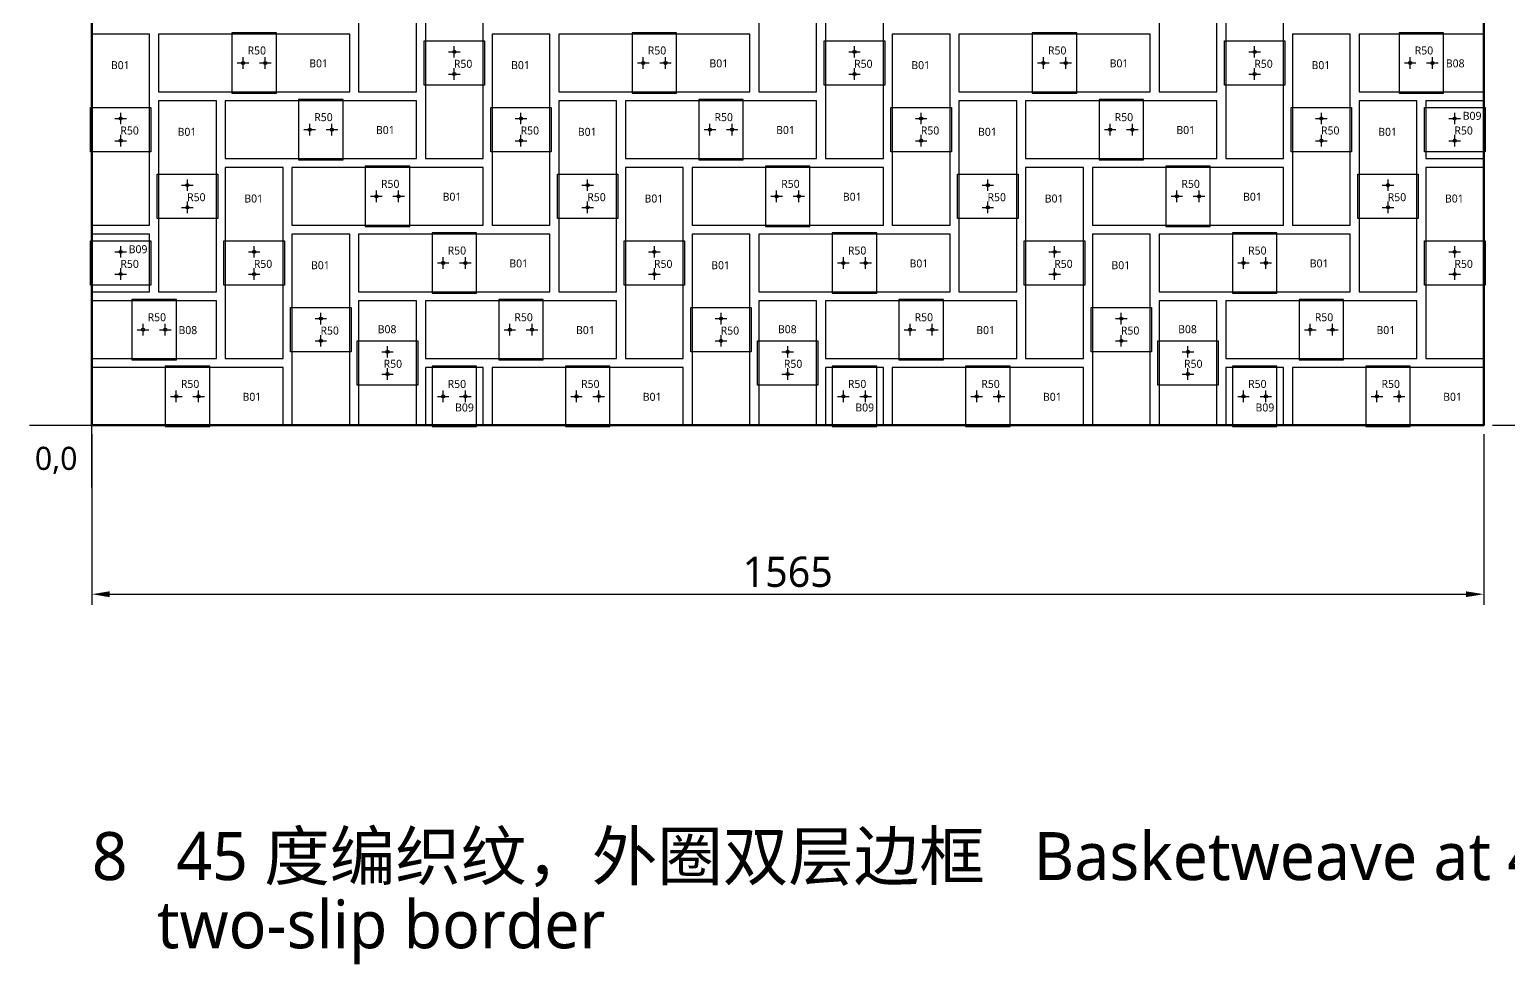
# Model space of a CAD drawing. Header units: millimetres. Extents: x -190 to 7814, y -8114 to 208.
# Drawn here: x 2502 to 4165, y -5908 to -4856 of the extents above; entities that cross this region are included whole.
import ezdxf
from ezdxf.enums import TextEntityAlignment as Align

# ---------------------------------------------------------------- set-up
doc = ezdxf.new("R2010")
doc.units = ezdxf.units.MM
for name, color, linetype in [('BOARD', 7, 'Continuous'), ('DIM', 8, 'Continuous'), ('ORIGIN', 1, 'Continuous'), ('P5_CLIP_R50', 3, 'Continuous'), ('P5_HOLE', 1, 'Continuous'), ('P5_SLIP', 7, 'Continuous'), ('P5_TXT_B', 7, 'Continuous'), ('TITLE', 7, 'Continuous')]:
    doc.layers.add(name, color=color, linetype=linetype)
doc.styles.add('CN', font='msyh.ttc')
doc.dimstyles.new('MM', dxfattribs={"dimtxt": 34, "dimasz": 20, "dimexe": 12, "dimexo": 10, "dimgap": 8, "dimtad": 1, "dimdec": 1, "dimdsep": 46, "dimtxsty": 'CN', "dimcen": 2.5, "dimazin": 3, "dimtfac": 1, "dimtmove": 0, "dimatfit": 3})

msp = doc.modelspace()

# ---------------------------------------------------------------- linework, layer by layer
at = {"layer": 'BOARD', "lineweight": 50}
msp.add_lwpolyline([(2572.5, -5301.5), (4137.5, -5301.5), (4137.5, -3886.5), (2572.5, -3886.5)], close=True, dxfattribs=at)
at = {"layer": 'ORIGIN'}
for p, q in [((2572.5, -5371.5), (2572.5, -5211.5)), ((2502.5, -5301.5), (2662.5, -5301.5))]:
    msp.add_line(p, q, dxfattribs=at)
at = {"layer": 'P5_CLIP_R50'}
for points in [[(2730, -4928), (2780, -4928), (2780, -4860), (2730, -4860)], [(2946, -4919), (2946, -4869), (3014, -4869), (3014, -4919)], [(3180, -4928), (3230, -4928), (3230, -4860), (3180, -4860)], [(3396, -4919), (3396, -4869), (3464, -4869), (3464, -4919)], [(3630, -4928), (3680, -4928), (3680, -4860), (3630, -4860)], [(3846, -4919), (3846, -4869), (3914, -4869), (3914, -4919)], [(4042.38, -4928), (4092.38, -4928), (4092.38, -4860), (4042.38, -4860)], [(2805, -5003), (2855, -5003), (2855, -4935), (2805, -4935)], [(3255, -5003), (3305, -5003), (3305, -4935), (3255, -4935)], [(3705, -5003), (3755, -5003), (3755, -4935), (3705, -4935)], [(2571, -4994), (2571, -4944), (2639, -4944), (2639, -4994)], [(3021, -4994), (3021, -4944), (3089, -4944), (3089, -4994)], [(3471, -4994), (3471, -4944), (3539, -4944), (3539, -4994)], [(3921, -4994), (3921, -4944), (3989, -4944), (3989, -4994)], [(4071, -4994), (4071, -4944), (4139, -4944), (4139, -4994)], [(2646, -5069), (2646, -5019), (2714, -5019), (2714, -5069)], [(2880, -5078), (2930, -5078), (2930, -5010), (2880, -5010)], [(3096, -5069), (3096, -5019), (3164, -5019), (3164, -5069)], [(3330, -5078), (3380, -5078), (3380, -5010), (3330, -5010)], [(3546, -5069), (3546, -5019), (3614, -5019), (3614, -5069)], [(3780, -5078), (3830, -5078), (3830, -5010), (3780, -5010)], [(3996, -5069), (3996, -5019), (4064, -5019), (4064, -5069)], [(2955, -5153), (3005, -5153), (3005, -5085), (2955, -5085)], [(3405, -5153), (3455, -5153), (3455, -5085), (3405, -5085)], [(3855, -5153), (3905, -5153), (3905, -5085), (3855, -5085)], [(2571, -5144), (2571, -5094), (2639, -5094), (2639, -5144)], [(2721, -5144), (2721, -5094), (2789, -5094), (2789, -5144)], [(3171, -5144), (3171, -5094), (3239, -5094), (3239, -5144)], [(3621, -5144), (3621, -5094), (3689, -5094), (3689, -5144)], [(4071, -5144), (4071, -5094), (4139, -5094), (4139, -5144)], [(2617.62, -5228), (2667.62, -5228), (2667.62, -5160), (2617.62, -5160)], [(2796, -5219), (2796, -5169), (2864, -5169), (2864, -5219)], [(3030, -5228), (3080, -5228), (3080, -5160), (3030, -5160)], [(3246, -5219), (3246, -5169), (3314, -5169), (3314, -5219)], [(3480, -5228), (3530, -5228), (3530, -5160), (3480, -5160)], [(3696, -5219), (3696, -5169), (3764, -5169), (3764, -5219)], [(3930, -5228), (3980, -5228), (3980, -5160), (3930, -5160)], [(2871, -5256.38), (2871, -5206.38), (2939, -5206.38), (2939, -5256.38)], [(3321, -5256.38), (3321, -5206.38), (3389, -5206.38), (3389, -5256.38)], [(3771, -5256.38), (3771, -5206.38), (3839, -5206.38), (3839, -5256.38)], [(2655, -5303), (2705, -5303), (2705, -5235), (2655, -5235)], [(2955, -5303), (3005, -5303), (3005, -5235), (2955, -5235)], [(3105, -5303), (3155, -5303), (3155, -5235), (3105, -5235)], [(3405, -5303), (3455, -5303), (3455, -5235), (3405, -5235)], [(3555, -5303), (3605, -5303), (3605, -5235), (3555, -5235)], [(3855, -5303), (3905, -5303), (3905, -5235), (3855, -5235)], [(4005, -5303), (4055, -5303), (4055, -5235), (4005, -5235)]]:
    msp.add_lwpolyline(points, close=True, dxfattribs=at)
at = {"layer": 'P5_HOLE'}
for p, q in [((2742.5, -4900.5), (2742.5, -4887.5)), ((2767.5, -4900.5), (2767.5, -4887.5)), ((2973.5, -4881.5), (2986.5, -4881.5)), ((2980, -4888), (2980, -4875)), ((3192.5, -4900.5), (3192.5, -4887.5)), ((3217.5, -4900.5), (3217.5, -4887.5)), ((3423.5, -4881.5), (3436.5, -4881.5)), ((3430, -4888), (3430, -4875)), ((3642.5, -4900.5), (3642.5, -4887.5)), ((3667.5, -4900.5), (3667.5, -4887.5)), ((3873.5, -4881.5), (3886.5, -4881.5)), ((3880, -4888), (3880, -4875)), ((4054.88, -4900.5), (4054.88, -4887.5)), ((4079.88, -4900.5), (4079.88, -4887.5)), ((2736, -4894), (2749, -4894)), ((2761, -4894), (2774, -4894)), ((2980, -4913), (2980, -4900)), ((3186, -4894), (3199, -4894)), ((3211, -4894), (3224, -4894)), ((3430, -4913), (3430, -4900)), ((3636, -4894), (3649, -4894)), ((3661, -4894), (3674, -4894)), ((3880, -4913), (3880, -4900)), ((4048.38, -4894), (4061.38, -4894)), ((4073.38, -4894), (4086.38, -4894)), ((2973.5, -4906.5), (2986.5, -4906.5)), ((3423.5, -4906.5), (3436.5, -4906.5)), ((3873.5, -4906.5), (3886.5, -4906.5)), ((2605, -4963), (2605, -4950)), ((3055, -4963), (3055, -4950)), ((3505, -4963), (3505, -4950)), ((3955, -4963), (3955, -4950)), ((4105, -4963), (4105, -4950)), ((2598.5, -4956.5), (2611.5, -4956.5)), ((2811, -4969), (2824, -4969)), ((2817.5, -4975.5), (2817.5, -4962.5)), ((2836, -4969), (2849, -4969)), ((2842.5, -4975.5), (2842.5, -4962.5)), ((3048.5, -4956.5), (3061.5, -4956.5)), ((3261, -4969), (3274, -4969)), ((3267.5, -4975.5), (3267.5, -4962.5)), ((3286, -4969), (3299, -4969)), ((3292.5, -4975.5), (3292.5, -4962.5)), ((3498.5, -4956.5), (3511.5, -4956.5)), ((3711, -4969), (3724, -4969)), ((3717.5, -4975.5), (3717.5, -4962.5)), ((3736, -4969), (3749, -4969)), ((3742.5, -4975.5), (3742.5, -4962.5)), ((3948.5, -4956.5), (3961.5, -4956.5)), ((4098.5, -4956.5), (4111.5, -4956.5)), ((2598.5, -4981.5), (2611.5, -4981.5)), ((2605, -4988), (2605, -4975)), ((3048.5, -4981.5), (3061.5, -4981.5)), ((3055, -4988), (3055, -4975)), ((3498.5, -4981.5), (3511.5, -4981.5)), ((3505, -4988), (3505, -4975)), ((3948.5, -4981.5), (3961.5, -4981.5)), ((3955, -4988), (3955, -4975)), ((4098.5, -4981.5), (4111.5, -4981.5)), ((4105, -4988), (4105, -4975)), ((2673.5, -5031.5), (2686.5, -5031.5)), ((2680, -5038), (2680, -5025)), ((2892.5, -5050.5), (2892.5, -5037.5)), ((2917.5, -5050.5), (2917.5, -5037.5)), ((3123.5, -5031.5), (3136.5, -5031.5)), ((3130, -5038), (3130, -5025)), ((3342.5, -5050.5), (3342.5, -5037.5)), ((3367.5, -5050.5), (3367.5, -5037.5)), ((3573.5, -5031.5), (3586.5, -5031.5)), ((3580, -5038), (3580, -5025)), ((3792.5, -5050.5), (3792.5, -5037.5)), ((3817.5, -5050.5), (3817.5, -5037.5)), ((4023.5, -5031.5), (4036.5, -5031.5)), ((4030, -5038), (4030, -5025)), ((2680, -5063), (2680, -5050)), ((2886, -5044), (2899, -5044)), ((2911, -5044), (2924, -5044)), ((3130, -5063), (3130, -5050)), ((3336, -5044), (3349, -5044)), ((3361, -5044), (3374, -5044)), ((3580, -5063), (3580, -5050)), ((3786, -5044), (3799, -5044)), ((3811, -5044), (3824, -5044)), ((4030, -5063), (4030, -5050)), ((2673.5, -5056.5), (2686.5, -5056.5)), ((3123.5, -5056.5), (3136.5, -5056.5)), ((3573.5, -5056.5), (3586.5, -5056.5)), ((4023.5, -5056.5), (4036.5, -5056.5)), ((2605, -5113), (2605, -5100)), ((2755, -5113), (2755, -5100)), ((3205, -5113), (3205, -5100)), ((3655, -5113), (3655, -5100)), ((4105, -5113), (4105, -5100)), ((2598.5, -5106.5), (2611.5, -5106.5)), ((2748.5, -5106.5), (2761.5, -5106.5)), ((2961, -5119), (2974, -5119)), ((2967.5, -5125.5), (2967.5, -5112.5)), ((2986, -5119), (2999, -5119)), ((2992.5, -5125.5), (2992.5, -5112.5)), ((3198.5, -5106.5), (3211.5, -5106.5)), ((3411, -5119), (3424, -5119)), ((3417.5, -5125.5), (3417.5, -5112.5)), ((3436, -5119), (3449, -5119)), ((3442.5, -5125.5), (3442.5, -5112.5)), ((3648.5, -5106.5), (3661.5, -5106.5)), ((3861, -5119), (3874, -5119)), ((3867.5, -5125.5), (3867.5, -5112.5)), ((3886, -5119), (3899, -5119)), ((3892.5, -5125.5), (3892.5, -5112.5)), ((4098.5, -5106.5), (4111.5, -5106.5)), ((2598.5, -5131.5), (2611.5, -5131.5)), ((2605, -5138), (2605, -5125)), ((2748.5, -5131.5), (2761.5, -5131.5)), ((2755, -5138), (2755, -5125)), ((3198.5, -5131.5), (3211.5, -5131.5)), ((3205, -5138), (3205, -5125)), ((3648.5, -5131.5), (3661.5, -5131.5)), ((3655, -5138), (3655, -5125)), ((4098.5, -5131.5), (4111.5, -5131.5)), ((4105, -5138), (4105, -5125)), ((2630.12, -5200.5), (2630.12, -5187.5)), ((2655.12, -5200.5), (2655.12, -5187.5)), ((2823.5, -5181.5), (2836.5, -5181.5)), ((2830, -5188), (2830, -5175)), ((3042.5, -5200.5), (3042.5, -5187.5)), ((3067.5, -5200.5), (3067.5, -5187.5)), ((3273.5, -5181.5), (3286.5, -5181.5)), ((3280, -5188), (3280, -5175)), ((3492.5, -5200.5), (3492.5, -5187.5)), ((3517.5, -5200.5), (3517.5, -5187.5)), ((3723.5, -5181.5), (3736.5, -5181.5)), ((3730, -5188), (3730, -5175)), ((3942.5, -5200.5), (3942.5, -5187.5)), ((3967.5, -5200.5), (3967.5, -5187.5)), ((2623.62, -5194), (2636.62, -5194)), ((2648.62, -5194), (2661.62, -5194)), ((2830, -5213), (2830, -5200)), ((3036, -5194), (3049, -5194)), ((3061, -5194), (3074, -5194)), ((3280, -5213), (3280, -5200)), ((3486, -5194), (3499, -5194)), ((3511, -5194), (3524, -5194)), ((3730, -5213), (3730, -5200)), ((3936, -5194), (3949, -5194)), ((3961, -5194), (3974, -5194)), ((2823.5, -5206.5), (2836.5, -5206.5)), ((2898.5, -5218.88), (2911.5, -5218.88)), ((2905, -5225.38), (2905, -5212.38)), ((3273.5, -5206.5), (3286.5, -5206.5)), ((3348.5, -5218.88), (3361.5, -5218.88)), ((3355, -5225.38), (3355, -5212.38)), ((3723.5, -5206.5), (3736.5, -5206.5)), ((3798.5, -5218.88), (3811.5, -5218.88)), ((3805, -5225.38), (3805, -5212.38)), ((2905, -5250.38), (2905, -5237.38)), ((3355, -5250.38), (3355, -5237.38)), ((3805, -5250.38), (3805, -5237.38)), ((2898.5, -5243.88), (2911.5, -5243.88)), ((3348.5, -5243.88), (3361.5, -5243.88)), ((3798.5, -5243.88), (3811.5, -5243.88)), ((2661, -5269), (2674, -5269)), ((2667.5, -5275.5), (2667.5, -5262.5)), ((2686, -5269), (2699, -5269)), ((2692.5, -5275.5), (2692.5, -5262.5)), ((2961, -5269), (2974, -5269)), ((2967.5, -5275.5), (2967.5, -5262.5)), ((2986, -5269), (2999, -5269)), ((2992.5, -5275.5), (2992.5, -5262.5)), ((3111, -5269), (3124, -5269)), ((3117.5, -5275.5), (3117.5, -5262.5)), ((3136, -5269), (3149, -5269)), ((3142.5, -5275.5), (3142.5, -5262.5)), ((3411, -5269), (3424, -5269)), ((3417.5, -5275.5), (3417.5, -5262.5)), ((3436, -5269), (3449, -5269)), ((3442.5, -5275.5), (3442.5, -5262.5)), ((3561, -5269), (3574, -5269)), ((3567.5, -5275.5), (3567.5, -5262.5)), ((3586, -5269), (3599, -5269)), ((3592.5, -5275.5), (3592.5, -5262.5)), ((3861, -5269), (3874, -5269)), ((3867.5, -5275.5), (3867.5, -5262.5)), ((3886, -5269), (3899, -5269)), ((3892.5, -5275.5), (3892.5, -5262.5)), ((4011, -5269), (4024, -5269)), ((4017.5, -5275.5), (4017.5, -5262.5)), ((4036, -5269), (4049, -5269)), ((4042.5, -5275.5), (4042.5, -5262.5))]:
    msp.add_line(p, q, dxfattribs=at)
for centre in [(2980, -4881.5), (3430, -4881.5), (3880, -4881.5), (2742.5, -4894), (2767.5, -4894), (2980, -4906.5), (3192.5, -4894), (3217.5, -4894), (3430, -4906.5), (3642.5, -4894), (3667.5, -4894), (3880, -4906.5), (4054.88, -4894), (4079.88, -4894), (2605, -4956.5), (3055, -4956.5), (3505, -4956.5), (3955, -4956.5), (4105, -4956.5), (2817.5, -4969), (2842.5, -4969), (3267.5, -4969), (3292.5, -4969), (3717.5, -4969), (3742.5, -4969), (2605, -4981.5), (3055, -4981.5), (3505, -4981.5), (3955, -4981.5), (4105, -4981.5), (2680, -5031.5), (3130, -5031.5), (3580, -5031.5), (4030, -5031.5), (2680, -5056.5), (2892.5, -5044), (2917.5, -5044), (3130, -5056.5), (3342.5, -5044), (3367.5, -5044), (3580, -5056.5), (3792.5, -5044), (3817.5, -5044), (4030, -5056.5), (2605, -5106.5), (2755, -5106.5), (3205, -5106.5), (3655, -5106.5), (4105, -5106.5), (2967.5, -5119), (2992.5, -5119), (3417.5, -5119), (3442.5, -5119), (3867.5, -5119), (3892.5, -5119), (2605, -5131.5), (2755, -5131.5), (3205, -5131.5), (3655, -5131.5), (4105, -5131.5), (2830, -5181.5), (3280, -5181.5), (3730, -5181.5), (2630.12, -5194), (2655.12, -5194), (3042.5, -5194), (3067.5, -5194), (3492.5, -5194), (3517.5, -5194), (3942.5, -5194), (3967.5, -5194), (2830, -5206.5), (2905, -5218.88), (3280, -5206.5), (3355, -5218.88), (3730, -5206.5), (3805, -5218.88), (2905, -5243.88), (3355, -5243.88), (3805, -5243.88), (2667.5, -5269), (2692.5, -5269), (2967.5, -5269), (2992.5, -5269), (3117.5, -5269), (3142.5, -5269), (3417.5, -5269), (3442.5, -5269), (3567.5, -5269), (3592.5, -5269), (3867.5, -5269), (3892.5, -5269), (4017.5, -5269), (4042.5, -5269)]:
    msp.add_circle(centre, 1.75, dxfattribs=at)
at = {"layer": 'P5_SLIP'}
for points in [[(2872.5, -4926.5), (2937.5, -4926.5), (2937.5, -4711.5), (2872.5, -4711.5)], [(3322.5, -4926.5), (3387.5, -4926.5), (3387.5, -4711.5), (3322.5, -4711.5)], [(3772.5, -4926.5), (3837.5, -4926.5), (3837.5, -4711.5), (3772.5, -4711.5)], [(2947.5, -5001.5), (3012.5, -5001.5), (3012.5, -4786.5), (2947.5, -4786.5)], [(3397.5, -5001.5), (3462.5, -5001.5), (3462.5, -4786.5), (3397.5, -4786.5)], [(3847.5, -5001.5), (3912.5, -5001.5), (3912.5, -4786.5), (3847.5, -4786.5)], [(2572.5, -5076.5), (2637.5, -5076.5), (2637.5, -4861.5), (2572.5, -4861.5)], [(2647.5, -4926.5), (2862.5, -4926.5), (2862.5, -4861.5), (2647.5, -4861.5)], [(3022.5, -5076.5), (3087.5, -5076.5), (3087.5, -4861.5), (3022.5, -4861.5)], [(3097.5, -4926.5), (3312.5, -4926.5), (3312.5, -4861.5), (3097.5, -4861.5)], [(3472.5, -5076.5), (3537.5, -5076.5), (3537.5, -4861.5), (3472.5, -4861.5)], [(3547.5, -4926.5), (3762.5, -4926.5), (3762.5, -4861.5), (3547.5, -4861.5)], [(3922.5, -5076.5), (3987.5, -5076.5), (3987.5, -4861.5), (3922.5, -4861.5)], [(3997.5, -4926.5), (4137.5, -4926.5), (4137.5, -4861.5), (3997.5, -4861.5)], [(2647.5, -5151.5), (2712.5, -5151.5), (2712.5, -4936.5), (2647.5, -4936.5)], [(2722.5, -5001.5), (2937.5, -5001.5), (2937.5, -4936.5), (2722.5, -4936.5)], [(3097.5, -5151.5), (3162.5, -5151.5), (3162.5, -4936.5), (3097.5, -4936.5)], [(3172.5, -5001.5), (3387.5, -5001.5), (3387.5, -4936.5), (3172.5, -4936.5)], [(3547.5, -5151.5), (3612.5, -5151.5), (3612.5, -4936.5), (3547.5, -4936.5)], [(3622.5, -5001.5), (3837.5, -5001.5), (3837.5, -4936.5), (3622.5, -4936.5)], [(3997.5, -5151.5), (4062.5, -5151.5), (4062.5, -4936.5), (3997.5, -4936.5)], [(4072.5, -5001.5), (4137.5, -5001.5), (4137.5, -4936.5), (4072.5, -4936.5)], [(2722.5, -5226.5), (2787.5, -5226.5), (2787.5, -5011.5), (2722.5, -5011.5)], [(2797.5, -5076.5), (3012.5, -5076.5), (3012.5, -5011.5), (2797.5, -5011.5)], [(3172.5, -5226.5), (3237.5, -5226.5), (3237.5, -5011.5), (3172.5, -5011.5)], [(3247.5, -5076.5), (3462.5, -5076.5), (3462.5, -5011.5), (3247.5, -5011.5)], [(3622.5, -5226.5), (3687.5, -5226.5), (3687.5, -5011.5), (3622.5, -5011.5)], [(3697.5, -5076.5), (3912.5, -5076.5), (3912.5, -5011.5), (3697.5, -5011.5)], [(4072.5, -5226.5), (4137.5, -5226.5), (4137.5, -5011.5), (4072.5, -5011.5)], [(2572.5, -5151.5), (2637.5, -5151.5), (2637.5, -5086.5), (2572.5, -5086.5)], [(2797.5, -5301.5), (2862.5, -5301.5), (2862.5, -5086.5), (2797.5, -5086.5)], [(2872.5, -5151.5), (3087.5, -5151.5), (3087.5, -5086.5), (2872.5, -5086.5)], [(3247.5, -5301.5), (3312.5, -5301.5), (3312.5, -5086.5), (3247.5, -5086.5)], [(3322.5, -5151.5), (3537.5, -5151.5), (3537.5, -5086.5), (3322.5, -5086.5)], [(3697.5, -5301.5), (3762.5, -5301.5), (3762.5, -5086.5), (3697.5, -5086.5)], [(3772.5, -5151.5), (3987.5, -5151.5), (3987.5, -5086.5), (3772.5, -5086.5)], [(2572.5, -5226.5), (2712.5, -5226.5), (2712.5, -5161.5), (2572.5, -5161.5)], [(2872.5, -5301.5), (2937.5, -5301.5), (2937.5, -5161.5), (2872.5, -5161.5)], [(2947.5, -5226.5), (3162.5, -5226.5), (3162.5, -5161.5), (2947.5, -5161.5)], [(3322.5, -5301.5), (3387.5, -5301.5), (3387.5, -5161.5), (3322.5, -5161.5)], [(3397.5, -5226.5), (3612.5, -5226.5), (3612.5, -5161.5), (3397.5, -5161.5)], [(3772.5, -5301.5), (3837.5, -5301.5), (3837.5, -5161.5), (3772.5, -5161.5)], [(3847.5, -5226.5), (4062.5, -5226.5), (4062.5, -5161.5), (3847.5, -5161.5)], [(2572.5, -5301.5), (2787.5, -5301.5), (2787.5, -5236.5), (2572.5, -5236.5)], [(2947.5, -5301.5), (3012.5, -5301.5), (3012.5, -5236.5), (2947.5, -5236.5)], [(3022.5, -5301.5), (3237.5, -5301.5), (3237.5, -5236.5), (3022.5, -5236.5)], [(3397.5, -5301.5), (3462.5, -5301.5), (3462.5, -5236.5), (3397.5, -5236.5)], [(3472.5, -5301.5), (3687.5, -5301.5), (3687.5, -5236.5), (3472.5, -5236.5)], [(3847.5, -5301.5), (3912.5, -5301.5), (3912.5, -5236.5), (3847.5, -5236.5)], [(3922.5, -5301.5), (4137.5, -5301.5), (4137.5, -5236.5), (3922.5, -5236.5)]]:
    msp.add_lwpolyline(points, close=True, dxfattribs=at)

# ---------------------------------------------------------------- texts
at = {"layer": 'ORIGIN', "style": 'CN'}
msp.add_text('0,0', height=26, dxfattribs=at).set_placement((2508.5, -5359.5), align=Align.BOTTOM_LEFT)
at = {"layer": 'P5_CLIP_R50', "style": 'CN'}
for p in [(2758, -4880), (3208, -4880), (3658, -4880), (4070.38, -4880), (2990, -4895), (3440, -4895), (3890, -4895), (2833, -4955), (3283, -4955), (3733, -4955), (2615, -4970), (3065, -4970), (3515, -4970), (3965, -4970), (4115, -4970), (2908, -5030), (3358, -5030), (3808, -5030), (2690, -5045), (3140, -5045), (3590, -5045), (4040, -5045), (2983, -5105), (3433, -5105), (3883, -5105), (2615, -5120), (2765, -5120), (3215, -5120), (3665, -5120), (4115, -5120), (2645.62, -5180), (3058, -5180), (3508, -5180), (3958, -5180), (2840, -5195), (3290, -5195), (3740, -5195), (2911, -5232.38), (3361, -5232.38), (3811, -5232.38), (2683, -5255), (2983, -5255), (3133, -5255), (3433, -5255), (3583, -5255), (3883, -5255), (4033, -5255)]:
    msp.add_text('R50', height=9, dxfattribs=at).set_placement(p, align=Align.MIDDLE_CENTER)
at = {"layer": 'P5_TXT_B', "style": 'CN'}
for s, p in [('B01', (2604.5, -4896.5)), ('B01', (2827.5, -4894.5)), ('B01', (3054.5, -4896.5)), ('B01', (3277.5, -4894.5)), ('B01', (3504.5, -4896.5)), ('B01', (3727.5, -4894.5)), ('B01', (3954.5, -4896.5)), ('B08', (4105.5, -4894.5)), ('B09', (4124.5, -4953.5)), ('B01', (2679.5, -4971.5)), ('B01', (2902.5, -4969.5)), ('B01', (3129.5, -4971.5)), ('B01', (3352.5, -4969.5)), ('B01', (3579.5, -4971.5)), ('B01', (3802.5, -4969.5)), ('B01', (4029.5, -4971.5)), ('B01', (2754.5, -5046.5)), ('B01', (2977.5, -5044.5)), ('B01', (3204.5, -5046.5)), ('B01', (3427.5, -5044.5)), ('B01', (3654.5, -5046.5)), ('B01', (3877.5, -5044.5)), ('B01', (4104.5, -5046.5)), ('B09', (2624.5, -5103.5)), ('B01', (2829.5, -5121.5)), ('B01', (3052.5, -5119.5)), ('B01', (3279.5, -5121.5)), ('B01', (3502.5, -5119.5)), ('B01', (3729.5, -5121.5)), ('B01', (3952.5, -5119.5)), ('B08', (2680.5, -5194.5)), ('B08', (2904.5, -5193.5)), ('B01', (3127.5, -5194.5)), ('B08', (3354.5, -5193.5)), ('B01', (3577.5, -5194.5)), ('B08', (3804.5, -5193.5)), ('B01', (4027.5, -5194.5)), ('B01', (2752.5, -5269.5)), ('B01', (3202.5, -5269.5)), ('B01', (3652.5, -5269.5)), ('B01', (4102.5, -5269.5)), ('B09', (2991.5, -5281.5)), ('B09', (3441.5, -5281.5)), ('B09', (3891.5, -5281.5))]:
    msp.add_text(s, height=9, dxfattribs=at).set_placement(p, align=Align.MIDDLE_CENTER)
at = {"layer": 'TITLE', "style": 'CN'}
for s, p in [('8   45 度编织纹，外圈双层边框   Basketweave at 45 deg inside a', (2572.5, -5829.2)), ('    two-slip border', (2572.5, -5905.88))]:
    msp.add_text(s, height=54, dxfattribs=at).set_placement(p, align=Align.BOTTOM_LEFT)

# ---------------------------------------------------------------- dimensions: what is measured, and where the dimension line sits
at = {"layer": 'DIM'}
msp.add_linear_dim(base=(4327.5, -5301.5), p1=(4137.5, -5301.5), p2=(4137.5, -3886.5), angle=90, dimstyle='MM', dxfattribs=at).render()
msp.add_linear_dim(base=(2572.5, -5491.5), p1=(2572.5, -5301.5), p2=(4137.5, -5301.5), dimstyle='MM', dxfattribs=at).render()

doc.saveas('drawing.dxf')
